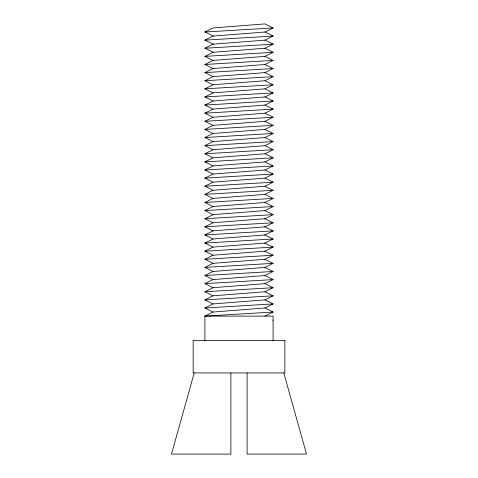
<?xml version="1.0" encoding="UTF-8"?>
<svg xmlns="http://www.w3.org/2000/svg" width="478" height="478" viewBox="0 0 478 478"><rect width="100%" height="100%" fill="white"/><g stroke="black" fill="none" stroke-linecap="round" stroke-linejoin="round"><path stroke-width="0.72" d="M194.205 372.93L171.483 454.1L230.886 454.1L230.886 372.93M259.548 32.438L264.973 32.014L273.093 27.957L264.973 23.9L213.027 27.957L204.907 32.014L213.421 36.107M213.027 60.425L204.907 64.482L213.027 68.545L264.973 64.482L273.093 60.425L264.973 56.368L213.027 60.425L204.907 56.368L213.027 52.311L264.973 48.248L273.093 44.191L264.973 40.134L213.027 44.191L204.907 48.248L213.421 52.341M264.973 40.134L273.093 36.077L264.973 32.014M213.027 68.545L204.907 72.602L213.027 76.659L264.973 72.602L273.093 68.545L264.973 64.482M213.027 76.659L204.907 80.716L213.027 84.779L264.973 80.716L273.093 76.659L264.973 72.602M264.973 56.368L273.093 52.311L264.973 48.248M213.027 84.779L204.907 88.836L213.027 92.893L264.973 88.836L273.093 84.779L264.973 80.716M213.027 92.893L204.907 96.95L213.027 101.013L264.973 96.95L273.093 92.893L264.973 88.836M213.027 101.013L204.907 105.07L213.027 109.127L264.973 105.07L273.093 101.013L264.973 96.95M213.027 109.127L204.907 113.184L213.027 117.247L264.973 113.184L273.093 109.127L264.973 105.07M213.027 117.247L204.907 121.304L213.027 125.361L264.973 121.304L273.093 117.247L264.973 113.184M213.027 125.361L204.907 129.418L213.027 133.482L264.973 129.418L273.093 125.361L264.973 121.304M213.027 133.482L204.907 137.539L213.027 141.596L264.973 137.539L273.093 133.482L264.973 129.418M213.027 141.596L204.907 145.653L213.027 149.716L264.973 145.653L273.093 141.596L264.973 137.539M213.027 149.716L204.907 153.773L213.027 157.83L264.973 153.773L273.093 149.716L264.973 145.653M213.027 157.83L204.907 161.887L213.027 165.95L264.973 161.887L273.093 157.83L264.973 153.773M213.027 165.95L204.907 170.007L213.027 174.064L264.973 170.007L273.093 165.95L264.973 161.887M213.027 174.064L204.907 178.121L213.027 182.184L264.973 178.121L273.093 174.064L264.973 170.007M213.027 182.184L204.907 186.241L213.027 190.298L264.973 186.241L273.093 182.184L264.973 178.121M213.027 190.298L204.907 194.355L213.027 198.418L264.973 194.355L273.093 190.298L264.973 186.241M213.027 198.418L204.907 202.475L213.027 206.532L264.973 202.475L273.093 198.418L264.973 194.355M213.027 206.532L204.907 210.589L213.027 214.652L264.973 210.589L273.093 206.532L264.973 202.475M213.027 214.652L204.907 218.709L213.027 222.766L218.452 222.342M213.027 222.766L204.907 226.823L213.027 230.886L218.452 230.462M213.027 230.886L204.907 234.943L213.027 239L218.452 238.576M213.027 239L204.907 243.057L213.027 247.114L218.452 246.696M213.027 247.114L204.907 251.177L213.027 255.234L218.452 254.81M213.027 255.234L204.907 259.291L213.027 263.348L218.452 262.93M213.027 263.348L204.907 267.411L213.027 271.468L264.973 267.411L273.093 263.348L264.579 259.261M213.027 271.468L204.907 275.525L213.027 279.582L264.973 275.525L273.093 271.468L264.579 267.381M213.027 279.582L204.907 283.645L213.027 287.702L264.973 283.645L273.093 279.582L264.973 275.525M213.027 287.702L204.907 291.759L213.027 295.816L264.973 291.759L273.093 287.702L264.973 283.645M213.027 295.816L204.907 299.879L213.027 303.936L264.973 299.879L273.093 295.816L264.973 291.759M213.027 303.936L204.907 307.993L213.027 312.05L264.973 307.993L273.093 303.936L264.973 299.879M204.907 340.461L204.907 316.113L213.027 312.05M264.973 316.113L273.093 312.05L264.973 307.993M273.093 27.957L204.907 32.014L205.426 32.032M205.426 121.257L204.907 121.304L273.093 117.247L272.574 117.2M205.426 145.605L204.907 145.653L273.093 141.596L272.574 141.548M205.426 169.959L204.907 170.007L273.093 165.95L272.574 165.896M205.426 194.307L204.907 194.355L273.093 190.298L272.574 190.25M258.897 32.492L213.027 36.077L204.907 40.134L213.421 44.221M219.103 222.294L264.973 218.709L273.093 214.652L264.579 210.559M219.103 230.408L264.973 226.823L273.093 222.766L264.579 218.679M219.103 238.528L264.973 234.943L273.093 230.886L264.579 226.793M219.103 246.642L264.973 243.057L273.093 239L264.579 234.913M219.103 254.762L264.973 251.177L273.093 247.114L264.579 243.027M219.103 262.876L264.973 259.291L273.093 255.234L264.579 251.147M272.574 133.434L273.093 133.482L204.907 137.539L205.426 137.55M272.574 157.782L273.093 157.83L204.907 161.887L205.426 161.905M272.574 182.13L273.093 182.184L204.907 186.241L205.426 186.253M272.574 206.484L273.093 206.532L204.907 210.589L206.197 210.643M272.574 230.832L273.093 230.886L204.907 234.943L206.197 234.991M205.426 316.161L204.907 316.113L273.093 312.05L272.574 312.003M204.907 316.113L273.093 316.113L273.093 340.461M205.426 40.146L204.907 40.134L273.093 36.077L271.809 35.975M205.426 48.266L204.907 48.248L273.093 44.191L271.809 44.09M205.426 56.38L204.907 56.368L273.093 52.311L271.809 52.21M205.426 64.5L204.907 64.482L273.093 60.425L271.809 60.324M205.426 72.614L204.907 72.602L273.093 68.545L272.574 68.497M205.426 80.734L204.907 80.716L273.093 76.659L272.574 76.611M205.426 88.848L204.907 88.836L273.093 84.779L272.574 84.731M205.426 96.968L204.907 96.95L273.093 92.893L272.574 92.846M205.426 105.082L204.907 105.07L273.093 101.013L272.574 100.966M205.426 113.202L204.907 113.184L273.093 109.127L272.574 109.08M205.426 129.436L204.907 129.418L273.093 125.361L272.574 125.314M205.426 153.785L204.907 153.773L273.093 149.716L272.574 149.662M205.426 178.139L204.907 178.121L273.093 174.064L272.574 174.016M205.426 283.657L204.907 283.645L273.093 279.582L272.574 279.534M205.426 291.771L204.907 291.759L273.093 287.702L272.574 287.654M205.426 299.891L204.907 299.879L273.093 295.816L272.574 295.768M205.426 308.005L204.907 307.993L273.093 303.936L272.574 303.889M272.574 320.158L273.093 320.17M206.197 202.523L204.907 202.475L273.093 198.418L272.574 198.364M206.197 218.757L204.907 218.709L273.093 214.652L272.574 214.598M206.197 226.877L204.907 226.823L273.093 222.766L272.574 222.718M206.197 243.111L204.907 243.057L273.093 239L272.574 238.952M206.197 251.225L204.907 251.177L273.093 247.114L272.574 247.066M206.197 259.345L204.907 259.291L273.093 255.234L272.574 255.186M206.197 267.459L204.907 267.411L273.093 263.348L272.574 263.3M206.197 275.579L204.907 275.525L273.093 271.468L272.574 271.42M283.795 372.93L306.518 454.1L247.114 454.1L247.114 372.93M284.858 340.461L193.142 340.461L193.142 372.93L284.858 372.93L284.858 340.461"/></g></svg>
